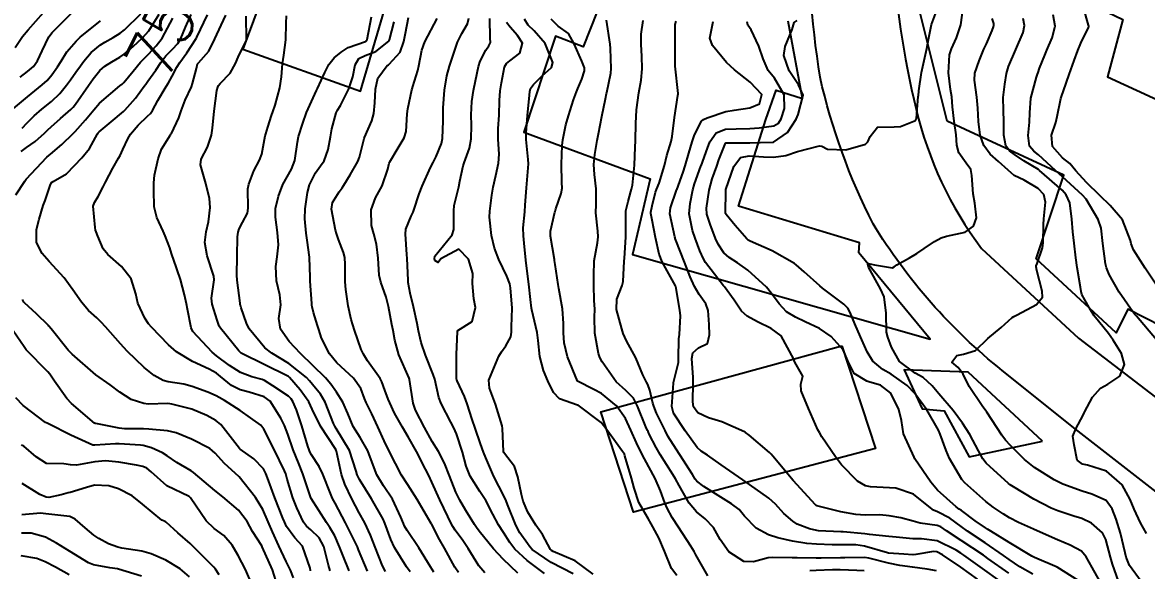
# Model space of a CAD drawing. Header units: metres. Extents: x 318500 to 325275, y 7408834 to 7428799.
# Drawn here: x 323594.8 to 323688.2, y 7419676.5 to 7419722 of the extents above; entities that cross this region are included whole.
import ezdxf
from ezdxf.enums import TextEntityAlignment as Align

# ---------------------------------------------------------------- set-up
doc = ezdxf.new("R2010")
doc.units = ezdxf.units.M
doc.header["$MEASUREMENT"] = 0
for name, color, linetype in [('Cotas', 45, 'Continuous'), ('Curvas de Nivel 1m', 11, 'Continuous'), ('Curvas de Nivel 5m', 15, 'Continuous'), ('Edificações', 30, 'Continuous'), ('Vias Primárias', 230, 'Continuous')]:
    doc.layers.add(name, color=color, linetype=linetype)
doc.styles.add('Style-STANDARD', font='STANDARD.shx')

msp = doc.modelspace()

# ---------------------------------------------------------------- linework, layer by layer
at = {"layer": 'Curvas de Nivel 1m', "flags": 128}
for points, elevation in [([(323594.233, 7419719.909), (323594.861, 7419720.827), (323595.326, 7419721.384), (323596.599, 7419722.807)], 749), ([(323594.735, 7419711.278), (323595.192, 7419711.602), (323595.906, 7419712.102), (323596.679, 7419712.798), (323596.944, 7419713.064), (323597.218, 7419713.312), (323598.008, 7419714.003), (323598.868, 7419714.774), (323599.054, 7419714.96), (323599.244, 7419715.198), (323600.334, 7419716.754), (323600.722, 7419717.295), (323601.279, 7419717.991), (323601.671, 7419718.347), (323602.261, 7419718.73), (323602.92, 7419719.099), (323603.3, 7419719.36), (323604.026, 7419719.993), (323604.802, 7419720.698), (323605.326, 7419721.299), (323606.205, 7419722.677)], 753), ([(323594.833, 7419713.209), (323595.222, 7419713.631), (323595.806, 7419714.237), (323596.456, 7419714.802), (323597.246, 7419715.429), (323597.95, 7419716.087), (323598.508, 7419716.778), (323598.824, 7419717.217), (323599.276, 7419717.852), (323599.662, 7419718.387), (323599.933, 7419718.76), (323600.56, 7419719.492), (323601.311, 7419720.13), (323601.688, 7419720.362), (323602.367, 7419720.73), (323602.964, 7419721.083), (323603.326, 7419721.361), (323604.685, 7419722.7)], 752), ([(323621.963, 7419676.458), (323621.453, 7419677.76), (323621.181, 7419678.466), (323620.769, 7419679.375), (323620.373, 7419680.073), (323620.096, 7419680.48), (323618.81, 7419682.468), (323618.796, 7419682.5), (323618.785, 7419682.526), (323618.122, 7419684.511), (323617.754, 7419685.422), (323617.323, 7419686.523), (323616.879, 7419687.815), (323616.598, 7419688.533), (323616.303, 7419689.132), (323615.425, 7419690.545), (323614.924, 7419690.904), (323613.662, 7419691.303), (323612.929, 7419691.499), (323612.196, 7419691.854), (323611.294, 7419692.605), (323610.944, 7419692.883), (323610.353, 7419693.212), (323608.958, 7419693.844), (323607.642, 7419694.65), (323606.979, 7419695.231), (323605.55, 7419696.682), (323605.299, 7419696.982), (323605.008, 7419697.454), (323604.424, 7419698.696), (323604.256, 7419699.474), (323603.874, 7419700.702), (323603.065, 7419701.74), (323601.945, 7419702.727), (323601.558, 7419703.206), (323601.095, 7419704.242), (323600.96, 7419704.603), (323600.922, 7419704.743), (323600.889, 7419704.957), (323600.728, 7419706.746), (323600.828, 7419707.051), (323601.142, 7419707.536), (323601.551, 7419708.338), (323601.726, 7419708.732), (323602.349, 7419709.9), (323602.827, 7419710.715), (323602.948, 7419710.949), (323603.191, 7419711.443), (323603.588, 7419712.322), (323603.813, 7419712.704), (323604.464, 7419713.455), (323605.233, 7419714.197), (323605.484, 7419714.438), (323605.652, 7419714.684), (323606.091, 7419715.52), (323606.784, 7419716.667), (323606.963, 7419716.966), (323607.273, 7419717.519), (323607.667, 7419718.273), (323607.902, 7419718.654), (323608.49, 7419719.461), (323609.264, 7419720.641), (323609.284, 7419720.677), (323609.321, 7419720.757), (323610.201, 7419722.627)], 756), ([(323623.489, 7419676.439), (323622.756, 7419678.211), (323622.665, 7419678.451), (323622.581, 7419678.632), (323621.67, 7419680.461), (323620.804, 7419682.091), (323620.599, 7419682.473), (323620.412, 7419682.88), (323619.773, 7419684.486), (323619.485, 7419685.129), (323618.856, 7419686.099), (323618.708, 7419686.351), (323618.651, 7419686.503), (323618.55, 7419686.82), (323618.049, 7419688.513), (323617.598, 7419689.831), (323617.304, 7419690.524), (323617.153, 7419690.757), (323616.924, 7419690.975), (323615.646, 7419691.83), (323614.937, 7419692.268), (323614.735, 7419692.35), (323613.887, 7419692.566), (323612.945, 7419692.931), (323612.022, 7419693.526), (323610.965, 7419694.302), (323610.592, 7419694.614), (323608.996, 7419696.347), (323608.852, 7419696.632), (323608.56, 7419698.181), (323608.456, 7419698.638), (323608.289, 7419699.383), (323607.978, 7419700.646), (323607.394, 7419702.336), (323607.277, 7419702.657), (323607.232, 7419702.809), (323607.086, 7419703.283), (323606.704, 7419704.274), (323606.531, 7419704.669), (323606.003, 7419705.79), (323605.77, 7419706.68), (323605.754, 7419708.078), (323605.747, 7419708.681), (323605.802, 7419709.316), (323606.108, 7419710.676), (323606.394, 7419711.47), (323607.134, 7419712.661), (323607.168, 7419712.704), (323607.211, 7419712.76), (323607.824, 7419714.061), (323608.032, 7419714.652), (323608.364, 7419715.533), (323608.87, 7419716.644), (323608.976, 7419716.931), (323609.283, 7419718.167), (323609.385, 7419718.542), (323609.46, 7419718.637), (323610.323, 7419719.606), (323610.808, 7419720.618), (323611.331, 7419721.754), (323611.727, 7419722.604)], 757), ([(323685.84, 7419675.609), (323685.343, 7419677.022), (323685.187, 7419677.616), (323684.782, 7419679.077), (323684.508, 7419679.624), (323683.594, 7419680.434), (323682.802, 7419680.801), (323682.147, 7419681.003), (323680.808, 7419681.463), (323680.255, 7419681.686), (323678.821, 7419682.406), (323677.13, 7419683.432), (323676.838, 7419683.62), (323676.699, 7419683.732), (323674.865, 7419685.404), (323674.568, 7419685.763), (323674.221, 7419686.422), (323673.504, 7419687.774), (323672.904, 7419688.73), (323672.121, 7419689.792), (323670.94, 7419691.15), (323670.383, 7419691.818), (323669.64, 7419692.513), (323668.96, 7419692.88), (323667.667, 7419693.853), (323666.988, 7419695.032), (323666.7, 7419695.864), (323666.58, 7419696.293), (323666.554, 7419697.867), (323666.39, 7419699.216), (323666.081, 7419699.875), (323665.077, 7419701.688), (323665.021, 7419701.891), (323665.022, 7419701.95), (323665.081, 7419701.971), (323665.594, 7419701.882), (323667.076, 7419701.62), (323667.231, 7419701.705), (323667.444, 7419701.856), (323668.497, 7419702.438), (323669.095, 7419702.809), (323669.697, 7419703.235), (323670.556, 7419703.818), (323671.113, 7419704.12), (323671.567, 7419704.256), (323673.118, 7419704.588), (323673.819, 7419705.077), (323674.051, 7419705.771), (323673.926, 7419706.994), (323673.773, 7419707.774), (323673.662, 7419709.296), (323673.575, 7419709.776), (323673.195, 7419710.311), (323672.58, 7419711.165), (323672.433, 7419711.792), (323672.371, 7419712.645), (323672.21, 7419713.795), (323672.07, 7419714.986), (323671.995, 7419715.799), (323671.9, 7419716.425), (323671.735, 7419717.803), (323671.827, 7419719.288), (323671.979, 7419719.8), (323672.408, 7419720.719), (323672.766, 7419721.789), (323672.97, 7419723.39)], 776), ([(323689.001, 7419695.655), (323687.328, 7419697.596), (323687.192, 7419697.758), (323687.034, 7419697.962), (323685.897, 7419699.612), (323685.072, 7419701.056), (323684.841, 7419701.624), (323684.769, 7419701.941), (323684.54, 7419703.629), (323684.393, 7419704.901), (323684.16, 7419705.635), (323683.155, 7419707.307), (323682.849, 7419707.655), (323681.182, 7419709.175), (323680.618, 7419709.686), (323679.203, 7419710.995), (323678.805, 7419711.305), (323678.444, 7419711.711), (323678.344, 7419712.592), (323678.468, 7419713.712), (323678.483, 7419714.48), (323678.578, 7419715.71), (323679.03, 7419717.447), (323679.111, 7419717.703), (323679.162, 7419717.832), (323679.297, 7419718.181), (323679.729, 7419719.281), (323679.895, 7419719.694), (323680.329, 7419720.696), (323680.577, 7419721.688), (323680.428, 7419722.621)], 779), ([(323594.103, 7419714.837), (323595.25, 7419715.813), (323596.477, 7419716.802), (323596.883, 7419717.178), (323597.273, 7419717.645), (323597.759, 7419718.309), (323598.049, 7419718.782), (323598.522, 7419719.557), (323599.315, 7419720.445), (323599.476, 7419720.609), (323599.649, 7419720.765), (323601.334, 7419722.13)], 751), ([(323594.296, 7419707.679), (323595.04, 7419708.822), (323595.162, 7419708.977), (323596.867, 7419710.795), (323597.037, 7419710.937), (323597.184, 7419711.053), (323598.11, 7419711.867), (323599.047, 7419712.772), (323599.132, 7419712.85), (323599.212, 7419712.931), (323600.087, 7419713.897), (323600.776, 7419714.747), (323601.245, 7419715.28), (323602.928, 7419716.715), (323603.116, 7419716.859), (323603.264, 7419716.998), (323604.031, 7419717.956), (323604.648, 7419718.7), (323604.964, 7419719.025), (323605.3, 7419719.356), (323605.952, 7419720.039), (323606.45, 7419720.673), (323607.337, 7419722.35)], 754), ([(323624.985, 7419676.416), (323624.737, 7419676.882), (323624.127, 7419678.43), (323623.754, 7419679.42), (323623.263, 7419680.443), (323622.792, 7419681.283), (323622.183, 7419682.456), (323621.624, 7419683.666), (323621.342, 7419684.465), (323620.923, 7419686.406), (323620.904, 7419686.47), (323620.861, 7419686.538), (323619.584, 7419688.49), (323618.911, 7419689.895), (323618.608, 7419690.505), (323617.905, 7419691.491), (323617.015, 7419692.529), (323616.941, 7419692.595), (323616.81, 7419692.663), (323614.955, 7419693.563), (323613.001, 7419694.548), (323612.97, 7419694.566), (323612.949, 7419694.58), (323612.812, 7419694.743), (323611.293, 7419696.606), (323611.184, 7419696.79), (323611.007, 7419697.273), (323610.593, 7419698.614), (323610.551, 7419699.091), (323610.77, 7419700.613), (323610.738, 7419700.93), (323610.178, 7419702.619), (323609.977, 7419703.736), (323610.088, 7419704.62), (323610.297, 7419705.434), (323610.432, 7419706.617), (323610.374, 7419707.385), (323610.072, 7419708.621), (323609.636, 7419710.165), (323609.671, 7419710.625), (323610.199, 7419711.621), (323610.531, 7419712.62), (323610.621, 7419713.217), (323610.754, 7419714.617), (323610.988, 7419716.345), (323611.073, 7419716.613), (323611.131, 7419716.743), (323611.265, 7419716.932), (323612.089, 7419717.786), (323612.539, 7419718.591), (323612.768, 7419719.118), (323613.315, 7419720.237), (323613.426, 7419720.471), (323613.449, 7419720.579), (323613.417, 7419722.502)], 758), ([(323627.037, 7419676.387), (323626.736, 7419676.803), (323625.741, 7419678.405), (323625.419, 7419679.063), (323624.939, 7419680.418), (323624.785, 7419680.772), (323623.825, 7419682.435), (323622.834, 7419684.04), (323622.635, 7419684.452), (323622.561, 7419684.735), (323622.001, 7419686.459), (323620.887, 7419688.283), (323620.767, 7419688.472), (323620.664, 7419688.703), (323619.978, 7419690.484), (323619.584, 7419691.148), (323618.934, 7419691.946), (323618.683, 7419692.25), (323618.435, 7419692.508), (323616.957, 7419693.669), (323615.563, 7419694.544), (323614.977, 7419694.991), (323613.678, 7419696.57), (323613.451, 7419697.02), (323613.017, 7419698.294), (323612.946, 7419698.508), (323612.932, 7419698.581), (323612.923, 7419698.68), (323612.68, 7419700.586), (323612.642, 7419701), (323612.663, 7419702.586), (323612.712, 7419704.202), (323612.749, 7419704.585), (323612.824, 7419704.864), (323613.112, 7419705.39), (323613.528, 7419706.17), (323613.577, 7419706.573), (323613.562, 7419708.166), (323613.628, 7419708.575), (323614.058, 7419709.684), (323614.523, 7419710.567), (323614.708, 7419711.044), (323615.008, 7419712.562), (323615.046, 7419712.728), (323615.221, 7419713.281), (323615.526, 7419714.265), (323615.621, 7419714.554), (323615.822, 7419715.127), (323616.212, 7419716.546), (323616.347, 7419717.471), (323616.441, 7419718.543), (323616.559, 7419719.283), (323616.717, 7419720.539), (323616.732, 7419721.937), (323616.769, 7419722.539)], 759), ([(323631.045, 7419676.335), (323630.736, 7419676.772), (323629.878, 7419678.353), (323629.472, 7419679.064), (323628.795, 7419680.37), (323628.781, 7419680.404), (323627.607, 7419682.382), (323626.828, 7419683.597), (323626.323, 7419684.398), (323625.814, 7419685.37), (323625.296, 7419686.413), (323624.873, 7419687.27), (323624.339, 7419688.428), (323623.852, 7419689.49), (323623.388, 7419690.443), (323623.248, 7419690.77), (323622.931, 7419691.598), (323622.335, 7419692.456), (323620.959, 7419693.736), (323620.326, 7419694.48), (323619.684, 7419695.795), (323619.451, 7419696.493), (323619.341, 7419696.833), (323619.014, 7419697.905), (323618.896, 7419698.38), (323618.882, 7419698.502), (323618.869, 7419698.655), (323618.734, 7419700.505), (323618.733, 7419700.827), (323618.677, 7419702.506), (323618.497, 7419703.912), (323618.413, 7419704.51), (323618.303, 7419705.697), (323618.321, 7419706.512), (323618.514, 7419707.873), (323618.685, 7419708.507), (323619.17, 7419709.496), (323619.593, 7419710.079), (323619.881, 7419710.493), (323620.234, 7419711.45), (323620.415, 7419712.488), (323620.543, 7419713.164), (323620.892, 7419714.483), (323621.006, 7419714.718), (323621.246, 7419715.1), (323621.946, 7419716.47), (323622.271, 7419717.469), (323622.464, 7419718.462), (323622.765, 7419718.991), (323623.302, 7419719.23), (323624.182, 7419719.562), (323625.255, 7419720.421), (323625.321, 7419720.546), (323625.713, 7419722.04)], 761), ([(323633.23, 7419676.305), (323632.739, 7419676.891), (323631.849, 7419678.324), (323631.414, 7419678.978), (323630.775, 7419679.849), (323630.574, 7419680.14), (323630.462, 7419680.345), (323630.15, 7419680.989), (323629.5, 7419682.36), (323628.832, 7419683.827), (323628.573, 7419684.373), (323628.313, 7419684.907), (323627.554, 7419686.383), (323626.878, 7419687.59), (323626.407, 7419688.397), (323625.747, 7419689.568), (323625.334, 7419690.414), (323625.217, 7419690.71), (323624.931, 7419691.47), (323624.672, 7419692.158), (323624.534, 7419692.426), (323623.495, 7419693.909), (323623.147, 7419694.447), (323622.976, 7419694.839), (323622.412, 7419696.456), (323622.146, 7419697.321), (323621.894, 7419698.461), (323621.69, 7419699.814), (323621.64, 7419700.464), (323621.638, 7419701.905), (323621.608, 7419702.472), (323621.51, 7419702.899), (323621.095, 7419703.976), (323620.909, 7419704.482), (323620.832, 7419704.755), (323620.5, 7419706.486), (323620.588, 7419707.036), (323621.152, 7419707.921), (323621.383, 7419708.25), (323621.522, 7419708.475), (323622.052, 7419709.349), (323622.691, 7419710.457), (323622.824, 7419710.817), (323623.208, 7419712.341), (323623.232, 7419712.427), (323623.239, 7419712.45), (323623.844, 7419713.827), (323624.028, 7419714.438), (323624.115, 7419715.303), (323624.145, 7419716.437), (323624.357, 7419717.351), (323625.115, 7419718.423), (323625.231, 7419718.48), (323625.291, 7419718.512), (323626.212, 7419719.506), (323626.514, 7419720.408), (323626.644, 7419721.089), (323626.902, 7419722.404)], 762), ([(323635.975, 7419676.271), (323634.747, 7419677.428), (323633.963, 7419678.298), (323632.775, 7419679.763), (323632.542, 7419680.078), (323632.378, 7419680.316), (323631.657, 7419681.467), (323631.151, 7419682.335), (323630.82, 7419682.991), (323630.298, 7419684.348), (323629.898, 7419685.402), (323629.394, 7419686.362), (323628.873, 7419687.214), (323628.225, 7419688.377), (323627.489, 7419689.806), (323627.283, 7419690.386), (323626.99, 7419692.339), (323626.977, 7419692.39), (323626.941, 7419692.471), (323626.103, 7419694.403), (323625.775, 7419695.621), (323625.617, 7419696.411), (323625.515, 7419696.925), (323625.239, 7419698.418), (323625.032, 7419699.19), (323624.593, 7419700.427), (323624.472, 7419701.016), (323624.369, 7419702.431), (323624.252, 7419703.593), (323624.032, 7419704.436), (323623.815, 7419705.144), (323623.785, 7419706.44), (323624.161, 7419707.418), (323624.706, 7419708.427), (323625.174, 7419709.809), (323625.291, 7419710.307), (323625.334, 7419710.418), (323626.025, 7419711.584), (323626.525, 7419712.407), (323626.692, 7419712.931), (323626.797, 7419714.404), (323626.838, 7419714.81), (323627.177, 7419716.401), (323627.196, 7419716.465), (323627.264, 7419716.669), (323627.67, 7419718.009), (323627.756, 7419718.393), (323628.005, 7419719.694), (323628.259, 7419720.386), (323629.273, 7419722.305)], 763), ([(323638.188, 7419676.238), (323636.746, 7419677.317), (323635.712, 7419678.276), (323635.305, 7419678.821), (323634.774, 7419679.656), (323634.372, 7419680.294), (323633.906, 7419681.186), (323633.317, 7419682.305), (323632.821, 7419683.049), (323632.021, 7419684.322), (323631.691, 7419685.17), (323631.373, 7419686.332), (323630.882, 7419687.831), (323630.67, 7419688.343), (323630.424, 7419688.82), (323629.603, 7419690.36), (323629.413, 7419690.851), (323629.073, 7419692.368), (323628.946, 7419692.778), (323628.304, 7419694.377), (323627.944, 7419695.422), (323627.725, 7419696.383), (323627.629, 7419697.007), (323627.308, 7419698.396), (323627.037, 7419699.505), (323626.882, 7419700.402), (323626.867, 7419700.587), (323626.778, 7419702.403), (323626.764, 7419702.723), (323626.658, 7419704.404), (323626.683, 7419704.827), (323627.123, 7419705.915), (323627.282, 7419706.243), (323627.345, 7419706.397), (323627.789, 7419707.752), (323628.025, 7419708.387), (323628.736, 7419709.937), (323628.947, 7419710.374), (323629.028, 7419710.527), (323629.187, 7419710.85), (323629.633, 7419711.934), (323629.729, 7419712.362), (323629.761, 7419713.833), (323629.761, 7419714.362), (323629.774, 7419714.891), (323629.879, 7419716.361), (323630.086, 7419717.55), (323630.306, 7419718.355), (323630.537, 7419719.116), (323630.954, 7419720.345), (323631.327, 7419721.071), (323631.798, 7419721.873), (323631.902, 7419722.334)], 764), ([(323642.219, 7419676.188), (323640.746, 7419677.301), (323638.897, 7419678.089), (323638.759, 7419678.152), (323638.679, 7419678.231), (323638.032, 7419679.5), (323637.481, 7419680.249), (323636.796, 7419681.33), (323636.427, 7419682.266), (323636.266, 7419682.82), (323635.985, 7419684.273), (323635.71, 7419685.139), (323634.859, 7419686.196), (323634.799, 7419686.291), (323634.774, 7419686.379), (323634.701, 7419688.292), (323634.669, 7419688.517), (323634.125, 7419690.298), (323633.61, 7419691.626), (323633.554, 7419692.304), (323633.972, 7419693.288), (323634.397, 7419694.299), (323634.617, 7419694.653), (323634.983, 7419695.149), (323635.388, 7419695.89), (323635.448, 7419696.283), (323635.45, 7419696.729), (323635.509, 7419698.283), (323635.373, 7419699.957), (323635.301, 7419700.286), (323635.059, 7419700.915), (323634.383, 7419702.3), (323634.027, 7419703.243), (323633.775, 7419704.31), (323633.615, 7419705.821), (323633.638, 7419706.312), (323633.818, 7419707.642), (323633.922, 7419708.309), (323634.139, 7419709.274), (323634.379, 7419710.302), (323634.436, 7419711.056), (323634.352, 7419712.303), (323634.34, 7419713.186), (323634.411, 7419714.302), (323634.45, 7419715.5), (323634.506, 7419716.301), (323634.609, 7419716.961), (323634.878, 7419718.296), (323635.021, 7419718.567), (323635.298, 7419718.791), (323636.137, 7419719.448), (323636.365, 7419720.274), (323635.953, 7419720.908), (323635.333, 7419721.583), (323635.037, 7419721.995)], 766), ([(323649.184, 7419676.093), (323648.738, 7419676.655), (323648.152, 7419678.109), (323647.692, 7419679.2), (323647.181, 7419680.124), (323647.045, 7419680.378), (323646.797, 7419680.824), (323646.033, 7419682.138), (323645.64, 7419683.336), (323645.423, 7419684.151), (323644.868, 7419686.021), (323644.818, 7419686.161), (323644.67, 7419686.364), (323643.371, 7419688.175), (323642.899, 7419688.774), (323640.981, 7419690.209), (323640.935, 7419690.224), (323639.446, 7419690.753), (323638.93, 7419691.261), (323638.46, 7419692.245), (323638.111, 7419693.09), (323637.788, 7419694.252), (323637.669, 7419695.575), (323637.587, 7419696.254), (323637.14, 7419698.138), (323637.119, 7419698.259), (323637.031, 7419698.984), (323636.879, 7419700.263), (323636.851, 7419700.465), (323636.634, 7419702.267), (323636.502, 7419703.677), (323636.439, 7419704.27), (323636.43, 7419704.951), (323636.542, 7419706.269), (323636.59, 7419706.817), (323636.706, 7419708.267), (323636.835, 7419709.924), (323636.855, 7419710.265), (323636.837, 7419710.614), (323636.671, 7419712.268), (323636.673, 7419712.813), (323636.786, 7419714.267), (323636.932, 7419715.94), (323636.961, 7419716.264), (323637.029, 7419716.498), (323637.269, 7419716.827), (323637.99, 7419717.542), (323638.774, 7419718.245), (323638.869, 7419718.671), (323638.232, 7419720.251), (323637.33, 7419721.29), (323636.828, 7419721.76), (323636.538, 7419722.272)], 767), ([(323651.76, 7419676.06), (323650.756, 7419677.788), (323650.61, 7419678.072), (323650.334, 7419678.509), (323649.309, 7419680.095), (323648.798, 7419680.887), (323648.368, 7419681.669), (323648.183, 7419682.109), (323647.83, 7419683.11), (323647.389, 7419684.122), (323646.854, 7419685.093), (323646.284, 7419686.139), (323645.827, 7419687.093), (323645.359, 7419688.153), (323644.904, 7419689.127), (323644.178, 7419690.167), (323642.93, 7419691.181), (323642.273, 7419691.529), (323640.94, 7419692.21), (323640.099, 7419694.223), (323639.82, 7419695.395), (323639.777, 7419696.228), (323639.775, 7419696.996), (323639.681, 7419698.23), (323639.376, 7419699.904), (323639.314, 7419700.236), (323639.075, 7419701.897), (323639.032, 7419702.24), (323639.023, 7419702.298), (323638.68, 7419704.244), (323638.687, 7419704.663), (323639.05, 7419706.241), (323639.069, 7419706.303), (323639.134, 7419706.51), (323639.585, 7419707.802), (323639.651, 7419708.233), (323639.637, 7419708.706), (323639.588, 7419710.234), (323639.65, 7419711.786), (323639.709, 7419712.233), (323639.972, 7419713.486), (323640.174, 7419714.226), (323640.584, 7419715.55), (323640.835, 7419716.216), (323640.968, 7419716.511), (323641.276, 7419717.266), (323641.514, 7419717.979), (323641.511, 7419718.207), (323641.298, 7419718.759), (323640.649, 7419720.22), (323640.167, 7419721.066), (323639.334, 7419721.684), (323638.753, 7419722.246)], 768), ([(323670.74, 7419676.471), (323669.95, 7419676.614), (323668.744, 7419676.765), (323667.683, 7419676.914), (323666.749, 7419677.094), (323665.119, 7419677.52), (323664.755, 7419677.568), (323663.127, 7419677.542), (323662.754, 7419677.541), (323661.17, 7419677.52), (323660.754, 7419677.52), (323659.173, 7419677.545), (323658.754, 7419677.559), (323657.157, 7419677.591), (323656.753, 7419677.545), (323655.534, 7419677.226), (323654.749, 7419677.257), (323653.492, 7419678.039), (323652.776, 7419679.084), (323652.232, 7419680.058), (323651.514, 7419680.787), (323650.803, 7419681.363), (323650.195, 7419682.086), (323649.38, 7419683.546), (323649.077, 7419684.098), (323648.846, 7419684.47), (323647.795, 7419686.116), (323647.455, 7419686.701), (323646.887, 7419687.807), (323646.786, 7419688.028), (323646.738, 7419688.132), (323646.613, 7419688.416), (323645.899, 7419690.145), (323645.568, 7419690.792), (323644.933, 7419691.428), (323644.139, 7419692.168), (323642.965, 7419693.814), (323642.77, 7419694.183), (323642.66, 7419694.499), (323642.354, 7419696.19), (323642.353, 7419697.53), (323642.363, 7419698.19), (323642.32, 7419698.901), (323642.292, 7419700.191), (323642.272, 7419700.982), (323642.317, 7419702.191), (323642.589, 7419703.682), (323642.655, 7419704.187), (323642.624, 7419704.671), (323642.46, 7419706.19), (323642.466, 7419706.864), (323642.475, 7419708.19), (323642.334, 7419709.355), (323642.275, 7419710.194), (323642.359, 7419711.026), (323642.552, 7419712.19), (323642.659, 7419712.748), (323642.96, 7419714.184), (323643.255, 7419715.634), (323643.347, 7419716.091), (323643.363, 7419716.179), (323643.683, 7419717.777), (323643.725, 7419718.176), (323643.667, 7419719.824), (323643.631, 7419720.177), (323643.34, 7419722.18)], 769), ([(323675.833, 7419675.743), (323674.742, 7419676.53), (323672.996, 7419677.778), (323672.762, 7419677.939), (323672.354, 7419678.198), (323670.777, 7419678.958), (323669.48, 7419679.129), (323668.779, 7419679.119), (323667.38, 7419679.255), (323666.782, 7419679.321), (323665.185, 7419679.483), (323664.785, 7419679.537), (323662.997, 7419679.707), (323662.787, 7419679.719), (323660.929, 7419679.797), (323660.788, 7419679.811), (323660.182, 7419679.949), (323659.177, 7419680.348), (323658.796, 7419680.586), (323658.062, 7419681.24), (323657.372, 7419681.992), (323656.817, 7419682.5), (323655.207, 7419683.644), (323654.838, 7419683.893), (323654.655, 7419684.023), (323652.858, 7419685.282), (323651.721, 7419686.067), (323651.205, 7419686.407), (323650.876, 7419686.714), (323649.861, 7419688.09), (323648.912, 7419689.565), (323648.758, 7419690.102), (323648.885, 7419692.037), (323648.897, 7419692.101), (323648.952, 7419692.312), (323649.302, 7419693.761), (323649.32, 7419694.096), (323649.354, 7419695.737), (323649.398, 7419696.096), (323649.479, 7419697.632), (323649.438, 7419698.096), (323649.081, 7419700.069), (323649.068, 7419700.1), (323649.051, 7419700.135), (323647.957, 7419702.117), (323647.715, 7419702.75), (323647.417, 7419704.125), (323647.122, 7419705.587), (323647.009, 7419706.132), (323647.017, 7419706.247), (323647.139, 7419706.761), (323647.396, 7419707.887), (323647.475, 7419708.125), (323647.698, 7419708.655), (323648.156, 7419710.115), (323648.357, 7419710.948), (323648.707, 7419712.108), (323648.798, 7419712.524), (323648.984, 7419714.104), (323649.258, 7419715.923), (323649.287, 7419716.072), (323649.291, 7419716.1), (323649.264, 7419716.343), (323649.053, 7419718.104), (323649.037, 7419718.361), (323649.023, 7419720.104), (323649.046, 7419721.813), (323649.108, 7419722.103)], 771), ([(323676.738, 7419676.28), (323675.009, 7419677.503), (323674.759, 7419677.68), (323674.642, 7419677.761), (323672.778, 7419678.999), (323671.575, 7419679.798), (323671.102, 7419680.115), (323670.794, 7419680.227), (323669.389, 7419680.424), (323668.798, 7419680.596), (323667.779, 7419680.871), (323666.802, 7419681.045), (323666.037, 7419681.106), (323664.802, 7419681.089), (323664.035, 7419681.134), (323662.804, 7419681.356), (323660.917, 7419681.831), (323660.809, 7419681.859), (323660.751, 7419681.882), (323660.685, 7419681.942), (323658.84, 7419683.97), (323657.134, 7419685.996), (323657.018, 7419686.145), (323656.873, 7419686.304), (323655.185, 7419687.719), (323654.889, 7419687.965), (323654.861, 7419687.992), (323654.805, 7419688.021), (323652.902, 7419688.842), (323651.813, 7419689.159), (323650.913, 7419689.584), (323650.569, 7419690.084), (323650.504, 7419690.507), (323650.525, 7419692.084), (323650.523, 7419692.515), (323650.429, 7419694.085), (323650.502, 7419694.559), (323650.984, 7419694.98), (323651.711, 7419695.348), (323651.896, 7419696.067), (323651.853, 7419696.908), (323651.784, 7419698.069), (323651.596, 7419698.639), (323651.04, 7419699.411), (323650.632, 7419700.084), (323650.282, 7419700.868), (323649.806, 7419702.093), (323649.098, 7419703.918), (323649.05, 7419704.051), (323649.034, 7419704.101), (323649.018, 7419704.184), (323648.603, 7419706.108), (323648.64, 7419706.605), (323649.159, 7419708.058), (323649.17, 7419708.09), (323649.702, 7419709.567), (323649.866, 7419710.093), (323650.161, 7419711.125), (323650.447, 7419712.088), (323650.644, 7419712.661), (323651.236, 7419713.793), (323651.388, 7419713.927), (323651.702, 7419714.073), (323653.245, 7419714.593), (323653.926, 7419714.719), (323655.249, 7419714.893), (323656.033, 7419715.232), (323656.245, 7419716.01), (323655.275, 7419717.041), (323653.952, 7419718.04), (323653.299, 7419718.649), (323652.139, 7419720.068), (323651.924, 7419720.669), (323652.18, 7419722.067)], 772), ([(323678.737, 7419676.182), (323677.647, 7419676.816), (323676.755, 7419677.416), (323676.296, 7419677.737), (323674.775, 7419678.785), (323673.312, 7419679.775), (323672.794, 7419680.155), (323671.838, 7419680.832), (323670.806, 7419681.365), (323670.495, 7419681.503), (323670.084, 7419681.821), (323668.825, 7419682.843), (323667.359, 7419683.327), (323666.833, 7419683.371), (323665.268, 7419683.449), (323664.834, 7419683.522), (323664.171, 7419683.9), (323662.86, 7419685.273), (323662.338, 7419685.925), (323661.22, 7419687.603), (323661.015, 7419687.939), (323660.894, 7419688.175), (323660.107, 7419689.952), (323659.5, 7419691.403), (323659.477, 7419691.962), (323659.634, 7419692.637), (323658.968, 7419693.783), (323658.922, 7419693.923), (323658.913, 7419693.971), (323658.895, 7419694.047), (323657.849, 7419695.987), (323657.009, 7419696.58), (323655.878, 7419697.151), (323655.024, 7419697.602), (323654.536, 7419698.027), (323653.927, 7419698.925), (323653.119, 7419700.049), (323653.051, 7419700.138), (323651.561, 7419702.073), (323651.379, 7419702.371), (323651.089, 7419703.024), (323650.693, 7419704.084), (323650.478, 7419704.717), (323650.21, 7419706.089), (323650.279, 7419706.952), (323650.515, 7419708.086), (323650.655, 7419708.595), (323651.18, 7419710.047), (323651.194, 7419710.08), (323651.731, 7419711.543), (323651.927, 7419712.069), (323652.451, 7419712.832), (323653.226, 7419713.117), (323654.11, 7419713.154), (323655.227, 7419713.181), (323656.011, 7419713.23), (323657.231, 7419713.418), (323657.603, 7419713.626), (323657.829, 7419713.991), (323658.106, 7419714.845), (323658.092, 7419715.988), (323657.28, 7419717.35), (323656.767, 7419718.005), (323656.354, 7419718.96), (323655.987, 7419720.013), (323655.333, 7419721.361), (323655.072, 7419721.759), (323655.023, 7419722.025)], 773), ([(323682.544, 7419675.653), (323680.746, 7419676.762), (323678.876, 7419677.581), (323678.759, 7419677.631), (323678.637, 7419677.702), (323676.777, 7419678.836), (323675.244, 7419679.753), (323674.966, 7419679.932), (323674.793, 7419680.048), (323673.937, 7419680.63), (323672.807, 7419681.478), (323672.628, 7419681.602), (323672.368, 7419681.787), (323670.83, 7419683.173), (323670.264, 7419683.819), (323668.942, 7419685.766), (323668.9, 7419685.84), (323668.892, 7419685.861), (323668.871, 7419685.909), (323668.003, 7419687.849), (323667.822, 7419688.935), (323667.599, 7419689.853), (323666.941, 7419691.229), (323666.082, 7419691.873), (323665.207, 7419692.14), (323664.953, 7419692.213), (323663.894, 7419692.841), (323663.377, 7419693.914), (323662.983, 7419694.807), (323661.975, 7419695.93), (323661.01, 7419696.582), (323659.842, 7419697.134), (323659.023, 7419697.514), (323658.293, 7419697.981), (323657.672, 7419698.626), (323657.045, 7419699.493), (323656.614, 7419700.004), (323655.071, 7419701.43), (323654.2, 7419702.033), (323653.511, 7419702.471), (323653.088, 7419702.871), (323652.613, 7419703.575), (323652.386, 7419704.061), (323651.934, 7419705.252), (323651.67, 7419706.072), (323651.636, 7419706.571), (323651.863, 7419708.069), (323652.116, 7419709.013), (323652.484, 7419710.06), (323652.673, 7419710.573), (323653.209, 7419711.977), (323653.254, 7419712.004), (323655.209, 7419711.985), (323655.242, 7419711.987), (323656.081, 7419712.011), (323657.164, 7419712.047), (323657.211, 7419712.062), (323658.363, 7419712.843), (323659.085, 7419713.972), (323659.244, 7419714.337), (323659.666, 7419715.964), (323659.273, 7419716.82), (323658.492, 7419717.982), (323658.066, 7419719.231), (323658.162, 7419719.987), (323658.743, 7419721.388), (323658.919, 7419721.976), (323659.165, 7419722.15)], 774), ([(323687.733, 7419675.585), (323686.75, 7419676.917), (323686.494, 7419677.603), (323686.406, 7419677.963), (323686.002, 7419679.608), (323685.659, 7419680.754), (323685.33, 7419681.615), (323684.82, 7419682.298), (323683.618, 7419682.848), (323682.831, 7419683.083), (323681.221, 7419683.674), (323680.842, 7419683.847), (323680.495, 7419684.033), (323678.86, 7419685.047), (323678.036, 7419685.713), (323677.447, 7419686.293), (323676.881, 7419686.863), (323676.473, 7419687.323), (323676.172, 7419687.741), (323674.918, 7419689.642), (323674.831, 7419689.761), (323674.513, 7419690.177), (323673.445, 7419691.775), (323672.96, 7419692.791), (323672.527, 7419693.348), (323672.014, 7419693.794), (323672.411, 7419694.357), (323672.98, 7419694.461), (323673.986, 7419694.769), (323675, 7419695.76), (323676.092, 7419696.666), (323677.026, 7419697.496), (323677.167, 7419697.589), (323677.424, 7419697.724), (323679.039, 7419698.59), (323679.544, 7419699.196), (323679.505, 7419699.695), (323679.075, 7419701.393), (323679.008, 7419701.701), (323679.006, 7419701.777), (323679.084, 7419701.983), (323679.53, 7419703.269), (323679.578, 7419703.695), (323679.605, 7419705.216), (323679.634, 7419705.695), (323679.783, 7419707.062), (323679.639, 7419707.695), (323679.167, 7419708.192), (323678.009, 7419708.886), (323677.183, 7419709.29), (323676.689, 7419709.738), (323675.884, 7419710.436), (323675.203, 7419711.05), (323674.659, 7419711.766), (323674.354, 7419712.638), (323674.232, 7419713.77), (323674.16, 7419714.868), (323674.071, 7419715.772), (323673.876, 7419717.182), (323673.91, 7419717.774), (323674.264, 7419718.812), (323674.677, 7419719.766), (323674.875, 7419720.216), (323675.343, 7419721.307), (323675.477, 7419721.629), (323675.507, 7419721.758), (323675.484, 7419721.89), (323675.355, 7419722.303)], 777), ([(323688.183, 7419679.579), (323687.673, 7419680.461), (323687.145, 7419681.595), (323686.822, 7419682.393), (323686.142, 7419683.607), (323684.857, 7419684.757), (323683.268, 7419685.24), (323682.865, 7419685.331), (323682.413, 7419685.657), (323682.151, 7419686.93), (323682.067, 7419687.662), (323682.299, 7419688.259), (323682.916, 7419689.401), (323682.988, 7419689.58), (323683.021, 7419689.648), (323683.695, 7419690.882), (323684.363, 7419691.629), (323684.954, 7419691.972), (323685.955, 7419692.615), (323686.331, 7419693.606), (323686.081, 7419694.511), (323685.413, 7419695.616), (323685.008, 7419696.157), (323683.837, 7419697.638), (323683.514, 7419698.122), (323683.043, 7419698.952), (323682.814, 7419699.419), (323682.747, 7419699.655), (323682.688, 7419700.023), (323682.417, 7419701.66), (323682.309, 7419702.445), (323682.169, 7419703.664), (323682.057, 7419704.604), (323681.965, 7419705.667), (323681.815, 7419707.005), (323681.512, 7419707.675), (323681.166, 7419708.054), (323679.299, 7419709.699), (323679.191, 7419709.779), (323677.975, 7419710.496), (323677.203, 7419711.022), (323676.801, 7419711.331), (323676.492, 7419711.741), (323676.325, 7419712.642), (323676.333, 7419713.744), (323676.292, 7419714.707), (323676.281, 7419715.745), (323676.397, 7419716.859), (323676.543, 7419717.741), (323676.718, 7419718.319), (323677.32, 7419719.73), (323677.916, 7419721.146), (323678.045, 7419721.72), (323677.939, 7419722.305)], 778), ([(323618.761, 7419676.468), (323618.751, 7419676.5), (323618.733, 7419676.685), (323618.091, 7419678.51), (323617.47, 7419679.223), (323616.776, 7419680.148), (323616.597, 7419680.532), (323616.466, 7419680.852), (323615.81, 7419682.54), (323615.181, 7419684.2), (323615.046, 7419684.548), (323614.844, 7419684.927), (323614.06, 7419685.77), (323612.914, 7419686.579), (323612.861, 7419686.625), (323611.311, 7419688.604), (323610.895, 7419688.948), (323610.156, 7419689.363), (323608.909, 7419689.876), (323607.26, 7419690.31), (323606.915, 7419690.348), (323605.285, 7419690.314), (323604.915, 7419690.35), (323603.877, 7419690.7), (323602.926, 7419691.29), (323602.126, 7419691.916), (323600.94, 7419692.74), (323598.965, 7419694.449), (323598.652, 7419694.773), (323597.223, 7419696.562), (323597.045, 7419696.79), (323597, 7419696.837), (323596.007, 7419697.802), (323595.019, 7419698.723), (323594.97, 7419698.772), (323594.93, 7419698.821), (323594.845, 7419699)], 754), ([(323617.341, 7419675.901), (323617.089, 7419676.525), (323616.741, 7419677.259), (323616.139, 7419678.536), (323615.613, 7419679.7), (323615.249, 7419680.545), (323614.795, 7419681.553), (323614.189, 7419682.559), (323612.835, 7419684.267), (323612.506, 7419684.585), (323611.629, 7419685.38), (323610.856, 7419686.231), (323610.405, 7419686.615), (323608.871, 7419687.393), (323607.61, 7419687.918), (323606.882, 7419688.101), (323605.343, 7419688.223), (323604.883, 7419688.244), (323603.324, 7419688.265), (323602.884, 7419688.304), (323600.931, 7419688.698), (323600.89, 7419688.71), (323600.828, 7419688.741), (323598.914, 7419690.365), (323598.529, 7419690.774), (323597.51, 7419692.209), (323597.106, 7419692.788), (323596.943, 7419692.981), (323595.163, 7419694.817), (323594.974, 7419695.055), (323593.757, 7419696.839)], 753), ([(323616.033, 7419675.214), (323615.603, 7419676.541), (323614.759, 7419678.471), (323614.716, 7419678.551), (323613.951, 7419679.742), (323613.494, 7419680.569), (323612.794, 7419681.503), (323611.494, 7419682.6), (323610.818, 7419683.13), (323609.046, 7419684.628), (323608.841, 7419684.776), (323607.674, 7419685.473), (323606.854, 7419686.028), (323606.466, 7419686.276), (323605.57, 7419686.679), (323604.863, 7419686.887), (323604.644, 7419686.912), (323602.864, 7419687.008), (323602.57, 7419687.009), (323600.862, 7419686.888), (323600.695, 7419686.91), (323598.874, 7419687.724), (323597, 7419688.677), (323596.889, 7419688.727), (323596.754, 7419688.792), (323594.911, 7419690.207), (323594.293, 7419690.829)], 752), ([(323613.901, 7419675.374), (323613.36, 7419676.571), (323612.748, 7419677.749), (323612.257, 7419678.588), (323611.564, 7419679.395), (323610.774, 7419679.977), (323610.09, 7419680.617), (323608.808, 7419682.525), (323608.677, 7419682.632), (323606.823, 7419683.529), (323605.53, 7419684.68), (323605.163, 7419685.005), (323604.845, 7419685.141), (323604.301, 7419685.24), (323602.848, 7419685.491), (323601.727, 7419685.605), (323600.848, 7419685.525), (323599.331, 7419685.249), (323598.845, 7419685.268), (323598.274, 7419685.347), (323596.846, 7419685.378), (323595.991, 7419685.942), (323594.946, 7419686.819), (323594.861, 7419686.869), (323594.763, 7419686.919)], 751), ([(323608.72, 7419675.974), (323607.93, 7419676.642), (323606.741, 7419677.369), (323605.542, 7419677.885), (323604.751, 7419678.096), (323603.098, 7419678.364), (323602.756, 7419678.441), (323601.999, 7419678.721), (323601.185, 7419679.155), (323600.767, 7419679.437), (323600.062, 7419680.039), (323599.228, 7419680.763), (323598.783, 7419680.981), (323598.536, 7419681.02), (323596.786, 7419681.207), (323596.338, 7419681.246), (323594.785, 7419681.13)], 749), ([(323604.72, 7419676.024), (323602.828, 7419676.61), (323602.729, 7419676.63), (323602.089, 7419676.72), (323600.734, 7419676.977), (323600.342, 7419677.14), (323598.75, 7419678.094), (323597.665, 7419678.781), (323596.765, 7419679.266), (323595.555, 7419679.596), (323594.768, 7419679.589)], 748), ([(323598.721, 7419676.149), (323597.576, 7419676.782), (323596.736, 7419677.219), (323596.05, 7419677.49), (323594.744, 7419677.725)], 747), ([(323664.739, 7419676.482), (323664.127, 7419676.511), (323662.74, 7419676.563), (323662.106, 7419676.56), (323660.738, 7419676.501), (323660.209, 7419676.477)], 768)]:
    msp.add_lwpolyline(points, dxfattribs=dict(at, elevation=elevation))
at = {"layer": 'Curvas de Nivel 5m', "flags": 128}
for points, elevation in [([(323594.663, 7419717.435), (323595.276, 7419717.91), (323595.756, 7419718.34), (323596.092, 7419718.808), (323596.478, 7419719.627), (323597.045, 7419720.794), (323597.324, 7419721.165), (323598.951, 7419722.776)], 750), ([(323620.39, 7419676.475), (323620.264, 7419676.95), (323619.857, 7419678.484), (323619.48, 7419679.202), (323618.774, 7419679.886), (323618.437, 7419680.166), (323618.189, 7419680.509), (323617.615, 7419681.7), (323617.284, 7419682.523), (323616.833, 7419684.09), (323616.705, 7419684.531), (323616.595, 7419684.78), (323615.731, 7419686.541), (323614.885, 7419688.236), (323614.634, 7419688.554), (323612.908, 7419689.791), (323611.631, 7419690.599), (323611.172, 7419690.856), (323610.924, 7419690.986), (323610.247, 7419691.297), (323608.931, 7419691.777), (323608.248, 7419691.955), (323606.935, 7419692.162), (323606.531, 7419692.261), (323605.779, 7419692.677), (323604.95, 7419693.337), (323603.538, 7419694.704), (323602.979, 7419695.322), (323601.752, 7419696.729), (323601.385, 7419697.116), (323601.007, 7419697.463), (323600.337, 7419698.074), (323599.736, 7419698.759), (323599.035, 7419699.784), (323598.314, 7419700.777), (323597.07, 7419702.152), (323596.484, 7419702.799), (323596.016, 7419703.733), (323596.011, 7419704.806), (323596.245, 7419705.671), (323596.576, 7419706.798), (323596.719, 7419707.214), (323597.155, 7419708.466), (323597.255, 7419708.693), (323597.394, 7419708.788), (323598.513, 7419709.43), (323599.173, 7419710.102), (323599.765, 7419710.761), (323600.425, 7419711.518), (323601.075, 7419712.742), (323601.126, 7419712.826), (323601.213, 7419712.911), (323602.203, 7419713.748), (323603.238, 7419714.596), (323603.298, 7419714.651), (323603.356, 7419714.709), (323604.241, 7419715.709), (323604.953, 7419716.693), (323605.083, 7419716.872), (323605.266, 7419717.107), (323605.922, 7419718.039), (323606.327, 7419718.674), (323606.755, 7419719.212), (323607.307, 7419719.766), (323607.734, 7419720.235), (323607.982, 7419720.653), (323608.379, 7419721.6), (323608.845, 7419722.645)], 755), ([(323684.285, 7419675.627), (323683.648, 7419676.735), (323683.169, 7419677.644), (323682.767, 7419678.104), (323681.839, 7419678.599), (323680.781, 7419679.052), (323679.342, 7419679.694), (323678.792, 7419679.935), (323677.556, 7419680.477), (323676.801, 7419680.874), (323676.272, 7419681.205), (323675.434, 7419681.751), (323674.817, 7419682.213), (323673.076, 7419683.778), (323672.844, 7419684.061), (323671.821, 7419685.796), (323671.533, 7419686.457), (323671.037, 7419687.808), (323670.895, 7419688.135), (323669.925, 7419689.825), (323668.94, 7419691.181), (323668.308, 7419691.846), (323666.959, 7419692.789), (323666.267, 7419693.174), (323665.437, 7419693.883), (323664.981, 7419694.651), (323664.431, 7419695.899), (323663.963, 7419696.958), (323663.575, 7419697.912), (323663.385, 7419698.266), (323663.037, 7419698.599), (323661.268, 7419699.938), (323661.053, 7419700.117), (323659.737, 7419701.293), (323659.079, 7419701.873), (323658.944, 7419701.972), (323657.096, 7419703.036), (323655.273, 7419703.844), (323655.099, 7419703.927), (323655.04, 7419703.962), (323654.979, 7419704.022), (323654.025, 7419705.127), (323653.265, 7419706.048), (323653.223, 7419706.14), (323653.231, 7419708.049), (323653.244, 7419708.132), (323653.9, 7419710.039), (323654.457, 7419710.765), (323655.193, 7419710.914), (323656.373, 7419710.827), (323657.192, 7419710.804), (323658.232, 7419710.947), (323659.199, 7419711.266), (323661.022, 7419711.758), (323661.208, 7419711.729), (323661.683, 7419711.457), (323663.205, 7419711.414), (323664.829, 7419711.896), (323665.037, 7419712.068), (323665.219, 7419712.509), (323665.831, 7419713.281), (323667.232, 7419713.336), (323667.746, 7419713.341), (323668.986, 7419713.843), (323669.067, 7419714.017), (323669.224, 7419715.84), (323669.227, 7419715.883), (323669.275, 7419716.303), (323669.477, 7419717.837), (323669.815, 7419719.33), (323669.939, 7419719.831), (323670.08, 7419720.577), (323670.307, 7419721.826), (323670.909, 7419723.363)], 775), ([(323689.058, 7419700.092), (323688.054, 7419701.585), (323687.103, 7419703.127), (323686.904, 7419703.602), (323686.839, 7419703.876), (323686.188, 7419705.609), (323685.148, 7419706.798), (323684.299, 7419707.633), (323683.176, 7419708.705), (323682.297, 7419709.663), (323681.813, 7419710.288), (323681.201, 7419710.755), (323680.354, 7419711.689), (323680.272, 7419712.642), (323680.632, 7419713.686), (323680.761, 7419714.171), (323681.066, 7419715.682), (323681.114, 7419715.839), (323681.276, 7419716.322), (323681.748, 7419717.673), (323682.157, 7419718.818), (323682.468, 7419719.663), (323682.726, 7419720.263), (323683.349, 7419721.574), (323683.373, 7419721.627), (323683.379, 7419721.65), (323683.377, 7419721.676), (323683.351, 7419721.766), (323682.94, 7419723.23)], 780), ([(323629.008, 7419676.366), (323628.736, 7419676.799), (323627.757, 7419678.38), (323626.774, 7419679.829), (323626.569, 7419680.184), (323626.478, 7419680.395), (323626.264, 7419680.922), (323625.568, 7419682.409), (323624.827, 7419683.523), (323624.255, 7419684.429), (323623.869, 7419685.454), (323623.517, 7419686.44), (323622.876, 7419687.541), (323622.308, 7419688.456), (323621.849, 7419689.517), (323621.455, 7419690.465), (323620.928, 7419691.303), (323620.435, 7419691.977), (323620.011, 7419692.484), (323618.955, 7419693.522), (323617.926, 7419694.516), (323616.985, 7419695.519), (323616.269, 7419696.537), (323616.131, 7419697.417), (323616.286, 7419698.537), (323616.203, 7419699.368), (323615.944, 7419700.541), (323615.884, 7419701.725), (323616.003, 7419702.541), (323616.097, 7419703.533), (323616.018, 7419704.541), (323615.842, 7419705.82), (323615.866, 7419706.543), (323616.112, 7419707.579), (323616.463, 7419708.54), (323617.173, 7419709.805), (323617.459, 7419710.526), (323617.678, 7419712.048), (323617.768, 7419712.522), (323618.111, 7419713.632), (323618.424, 7419714.512), (323619.258, 7419716.344), (323619.316, 7419716.443), (323619.343, 7419716.499), (323619.94, 7419717.834), (323620.286, 7419718.49), (323620.728, 7419719.057), (323621.306, 7419719.52), (323621.879, 7419719.904), (323623.319, 7419720.403), (323623.354, 7419720.415), (323623.389, 7419720.449), (323623.451, 7419720.577), (323623.82, 7419722.443)], 760), ([(323640.572, 7419676.212), (323638.744, 7419677.176), (323637.177, 7419678.254), (323636.965, 7419678.46), (323636.765, 7419678.728), (323636.141, 7419679.637), (323635.804, 7419680.275), (323635.106, 7419681.985), (323634.994, 7419682.287), (323634.816, 7419682.698), (323633.977, 7419684.299), (323633.312, 7419685.849), (323633.128, 7419686.307), (323632.871, 7419687.015), (323632.431, 7419688.317), (323632.186, 7419689.035), (323631.77, 7419690.327), (323631.542, 7419690.946), (323630.939, 7419692.251), (323630.911, 7419692.311), (323630.902, 7419692.341), (323630.892, 7419692.389), (323630.887, 7419694.341), (323630.886, 7419694.427), (323630.967, 7419696.34), (323631.001, 7419696.412), (323632.174, 7419697.163), (323632.451, 7419698.326), (323632.317, 7419699.041), (323632.221, 7419700.328), (323632.233, 7419701.157), (323631.871, 7419702.332), (323631.088, 7419703.166), (323629.587, 7419702.362), (323629.37, 7419702.071), (323629.078, 7419702.242), (323629.046, 7419702.371), (323629.082, 7419702.596), (323630.514, 7419704.349), (323630.66, 7419704.793), (323630.663, 7419706.347), (323630.701, 7419706.782), (323631.063, 7419708.341), (323631.165, 7419708.809), (323631.426, 7419710.089), (323631.509, 7419710.337), (323631.973, 7419711.558), (323632.107, 7419712.331), (323632.114, 7419713.444), (323632.11, 7419714.331), (323632.165, 7419715.416), (323632.29, 7419716.33), (323632.455, 7419717.145), (323632.699, 7419718.326), (323632.848, 7419718.773), (323633.31, 7419719.674), (323633.574, 7419720.058), (323633.695, 7419720.314), (323633.677, 7419720.669), (323633.649, 7419722.315)], 765), ([(323674.152, 7419675.766), (323672.745, 7419676.77), (323671.237, 7419677.803), (323670.764, 7419678.054), (323670.49, 7419678.088), (323669.029, 7419677.836), (323668.802, 7419677.797), (323668.759, 7419677.797), (323668.027, 7419677.847), (323666.761, 7419677.943), (323666.66, 7419677.963), (323664.77, 7419678.529), (323664.042, 7419678.629), (323662.771, 7419678.626), (323662.073, 7419678.625), (323660.771, 7419678.673), (323659.979, 7419678.745), (323658.774, 7419678.934), (323657.557, 7419679.21), (323656.782, 7419679.454), (323655.754, 7419680.01), (323654.8, 7419681.009), (323654.339, 7419681.561), (323653.718, 7419682.036), (323652.818, 7419682.588), (323651.426, 7419683.476), (323650.838, 7419683.915), (323650.705, 7419684.081), (323650.47, 7419684.459), (323649.435, 7419686.094), (323648.878, 7419686.947), (323648.439, 7419687.66), (323648.197, 7419688.11), (323647.482, 7419689.551), (323647.259, 7419690.125), (323647.19, 7419690.392), (323646.933, 7419691.453), (323646.754, 7419691.948), (323646.663, 7419692.134), (323646.36, 7419692.728), (323645.776, 7419694.148), (323644.991, 7419695.551), (323644.729, 7419696.163), (323644.609, 7419696.559), (323644.177, 7419698.168), (323644.186, 7419699.015), (323644.637, 7419700.164), (323644.719, 7419700.499), (323644.812, 7419702.163), (323644.83, 7419702.415), (323644.944, 7419704.162), (323644.947, 7419704.316), (323644.927, 7419706.162), (323644.945, 7419706.349), (323645.145, 7419707.136), (323645.348, 7419707.966), (323645.4, 7419708.156), (323645.483, 7419708.475), (323645.651, 7419710.153), (323645.72, 7419711.635), (323645.736, 7419712.152), (323645.77, 7419713.614), (323645.789, 7419714.152), (323645.833, 7419714.738), (323646.019, 7419716.149), (323646.217, 7419717.205), (323646.306, 7419718.145), (323646.269, 7419719.182), (323646.218, 7419720.147), (323646.209, 7419721.027), (323646.386, 7419722.144)], 770), ([(323611.188, 7419676.138), (323610.867, 7419676.608), (323610.733, 7419676.781), (323608.891, 7419678.629), (323608.761, 7419678.748), (323607.747, 7419679.623), (323606.778, 7419680.5), (323606.68, 7419680.562), (323606.42, 7419680.665), (323604.8, 7419682), (323603.941, 7419682.699), (323602.818, 7419683.276), (323602.03, 7419683.514), (323600.823, 7419683.576), (323600.17, 7419683.399), (323598.813, 7419682.978), (323598.649, 7419682.935), (323598.068, 7419682.777), (323597.038, 7419682.556), (323596.807, 7419682.58), (323596.287, 7419682.798), (323594.824, 7419683.727)], 750)]:
    msp.add_lwpolyline(points, dxfattribs=dict(at, elevation=elevation))
at = {"layer": 'Edificações'}
for points in [[(323695.084, 7419693.862), (323686.626, 7419698.189), (323685.645, 7419696.214), (323679.021, 7419702.374), (323681.305, 7419709.321), (323671.623, 7419713.801), (323668.612, 7419725.883), (323668.561, 7419734.914), (323672.433, 7419743.262), (323671.673, 7419745.531), (323674.934, 7419753.574), (323672.643, 7419754.668), (323674.986, 7419763.271), (323684.923, 7419758.77), (323684.207, 7419755.36), (323686.057, 7419754.95), (323684.26, 7419749.802), (323693.714, 7419745.183)], [(323691.093, 7419736.611), (323685.902, 7419738.691), (323682.614, 7419730.633), (323678.041, 7419732.634), (323677.219, 7419731.556), (323680.302, 7419729.709), (323679.429, 7419726.424), (323682.203, 7419725.449), (323681.689, 7419724.422), (323686.217, 7419722.24), (323684.933, 7419717.467), (323695.934, 7419712.42)], [(323644.248, 7419727.193), (323641.408, 7419719.975), (323639.095, 7419720.835), (323636.46, 7419712.885), (323646.955, 7419708.999), (323645.503, 7419702.714), (323670.2, 7419695.705), (323664.297, 7419702.865), (323664.349, 7419703.683), (323654.293, 7419706.745), (323656.551, 7419713.943), (323657.412, 7419716.379), (323659.617, 7419715.68), (323658.432, 7419722.085)]]:
    msp.add_lwpolyline(points, dxfattribs=at)
for points in [[(323625.523, 7419725.123), (323616.164, 7419727.894), (323613.132, 7419719.756), (323622.924, 7419716.294), (323625.523, 7419725.123)], [(323662.888, 7419695.15), (323665.672, 7419686.632), (323645.572, 7419681.329), (323642.874, 7419689.674), (323662.888, 7419695.15)], [(323679.54, 7419687.232), (323673.362, 7419692.969), (323668.054, 7419693.143), (323669.533, 7419689.926), (323671.361, 7419689.753), (323673.449, 7419685.928), (323679.54, 7419687.232)]]:
    msp.add_lwpolyline(points, close=True, dxfattribs=at)
at = {"layer": 'Vias Primárias'}
for points in [[(323415.833, 7419583.302), (323419.047, 7419572.746), (323421.03, 7419562.086), (323421.351, 7419557.374), (323421.618, 7419546.016), (323420.655, 7419534.774), (323419.854, 7419529.552), (323419.495, 7419524.986, 0.238184), (323422.135, 7419522.665), (323425.333, 7419521.775), (323439.384, 7419519.04), (323447.038, 7419517.341, 0.392019), (323449.506, 7419518.783), (323449.894, 7419520.081), (323454.112, 7419536.783), (323456.933, 7419548.508), (323462.14, 7419572.405), (323463.204, 7419579.599, 0.075507), (323463.151, 7419593.445, 0), (323461.926, 7419601.304, 0.173993), (323443.828, 7419629.608, 0.279998), (323404.325, 7419640.182, 0.277838)], [(323934.92, 7420316.776, 0), (323936.242, 7420308.849)], [(323715.644, 7420145.548, 0), (323709.04, 7420132.939)], [(323939.281, 7420278.615, 0), (323933.27, 7420270.921)], [(323836.404, 7420021.217), (323839.692, 7420014.547, -0.172492), (323840.737, 7420005.613, 0), (323839.679, 7420000.995, -0.226003), (323822.498, 7419987.869), (323816.045, 7419986.261), (323809.838, 7419985.761), (323797.857, 7419985.557), (323783.43, 7419986.553), (323778.024, 7419986.103, 0.920221), (323778.024, 7419984.652), (323787.034, 7419982.652), (323805.471, 7419977.44), (323826.967, 7419970.976), (323850.367, 7419962.962), (323868.105, 7419955.747), (323881.534, 7419947.778), (323892.006, 7419939.962), (323903.28, 7419930.644), (323910.885, 7419924.39)], [(323831.088, 7420001.787, 0), (323833.844, 7420008.443, 0.220888)], [(323672.14, 7419812.488), (323664.629, 7419808.127, 0.166102), (323660.582, 7419803.47), (323660.656, 7419801.633), (323663.66, 7419784.432), (323664.68, 7419770.404), (323665.7, 7419755.488), (323666.211, 7419741.599), (323667.046, 7419728.173, 0.042961), (323669.043, 7419714.78, 0.103255), (323674.474, 7419703.234), (323682.515, 7419695.787), (323695.659, 7419685.706)], [(323711.224, 7419667.022), (323696.541, 7419677.479), (323691.952, 7419680.71), (323682.25, 7419688.267), (323676.191, 7419693.102, -0.087825), (323665.466, 7419705.278, -0.061083), (323661.064, 7419717.431, -0.030329), (323659.824, 7419731.584), (323658.934, 7419748.326), (323658.736, 7419754.51), (323658.158, 7419761.947), (323658.109, 7419770.041), (323657.131, 7419781.6), (323654.717, 7419794.253), (323651.087, 7419811.82)]]:
    msp.add_lwpolyline(points, format="xyb", dxfattribs=at)

# ---------------------------------------------------------------- texts
at = {"layer": 'Cotas', "style": 'Style-STANDARD'}
msp.add_text('755', height=4, rotation=64.24426, dxfattribs=at).set_placement((323607.04, 7419722.077, 755), align=Align.MIDDLE_CENTER)

doc.saveas('drawing.dxf')
